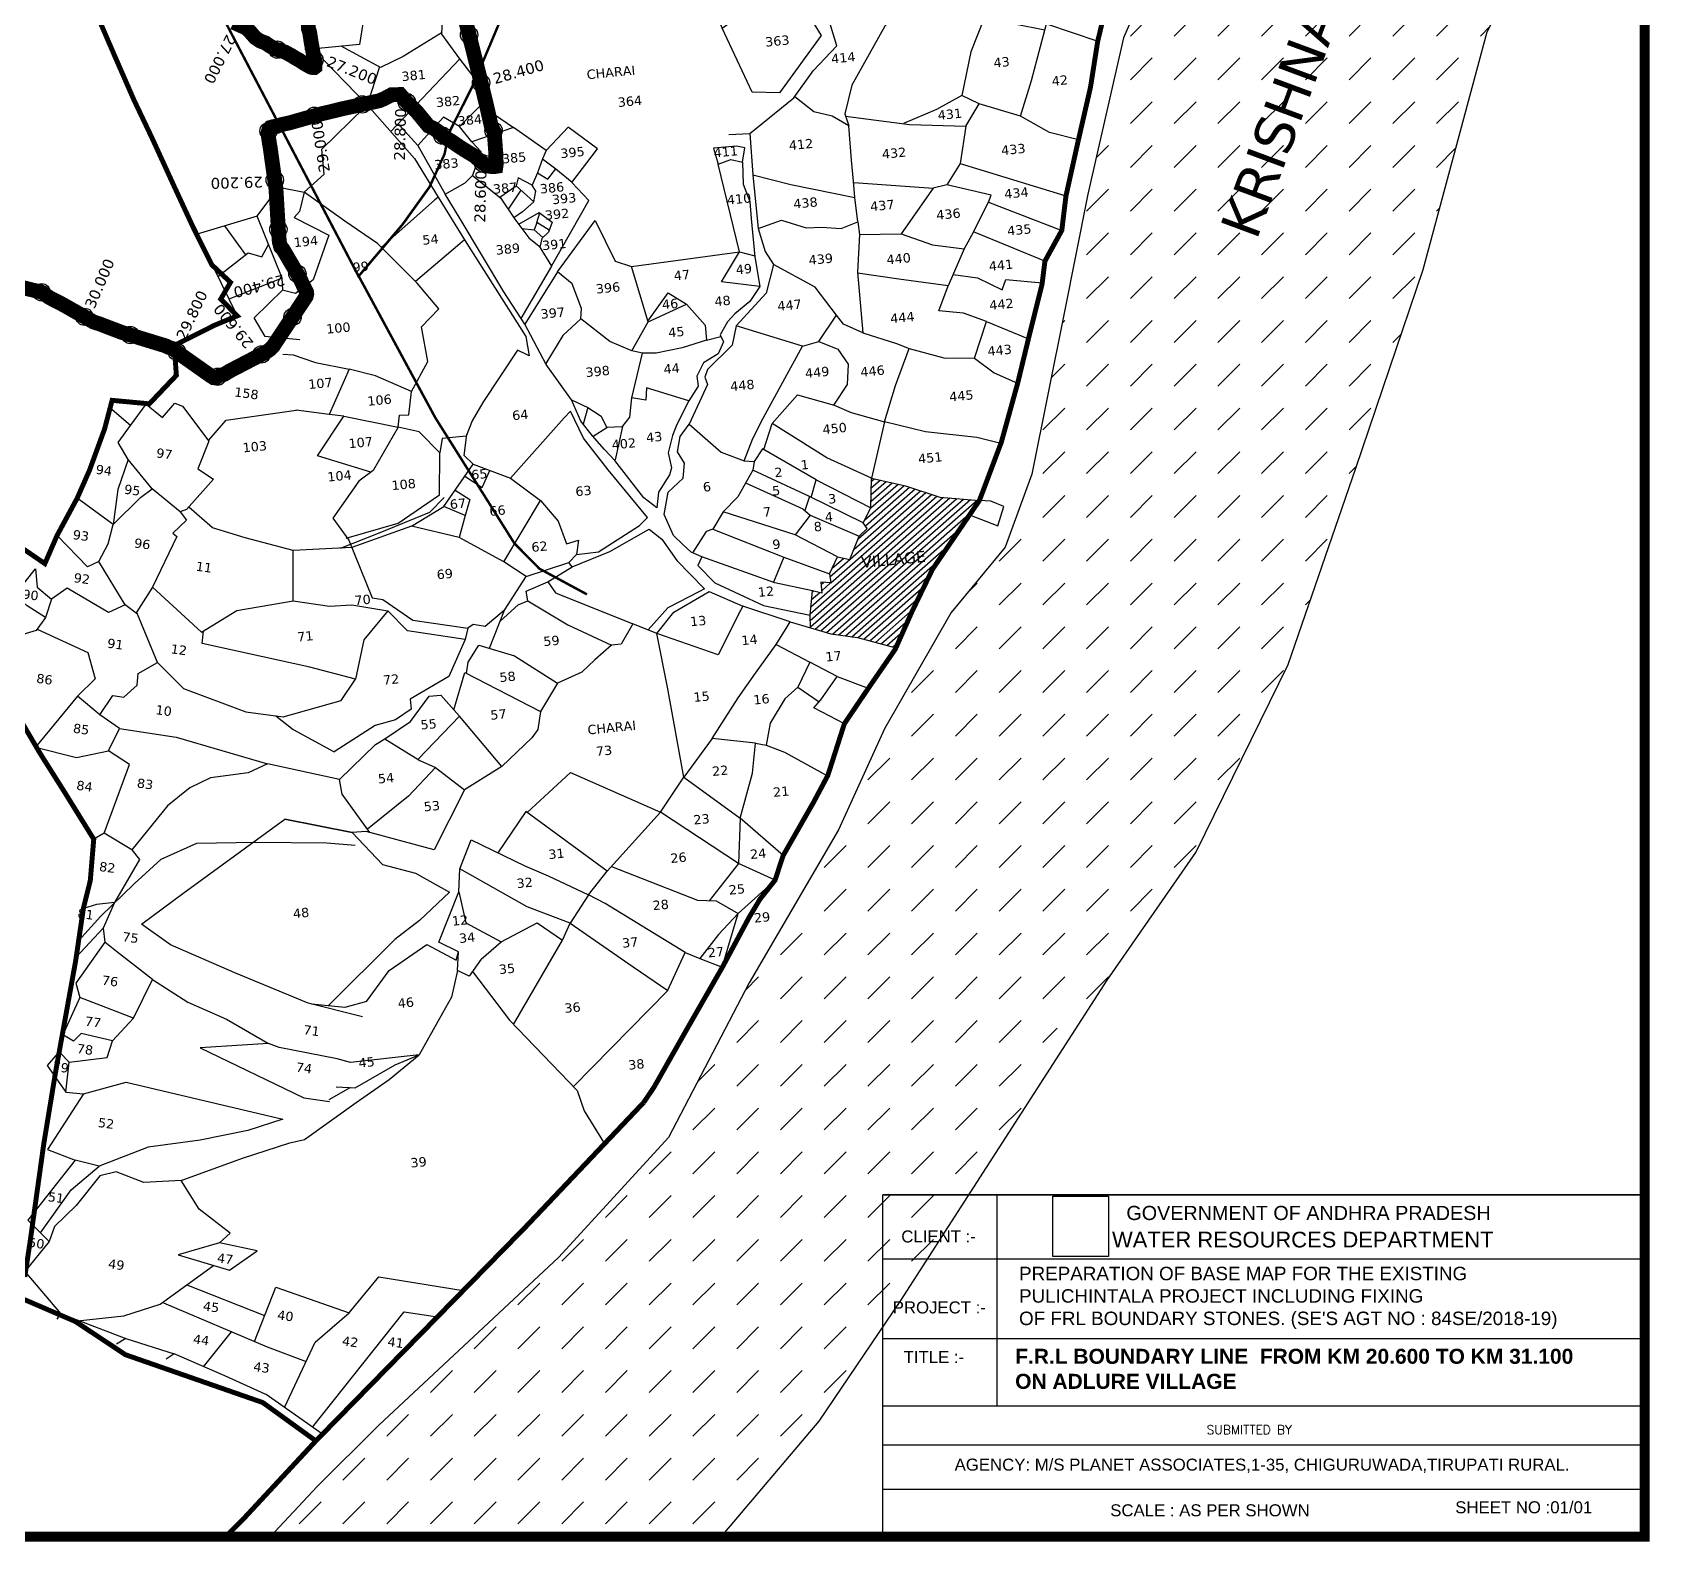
# Model space of a CAD drawing. Header units: inches. Extents: x 388605 to 393582, y 1842684 to 1849608.
# Drawn here: x 390314 to 393582, y 1842684 to 1845733 of the extents above; entities that cross this region are included whole.
import ezdxf

# ---------------------------------------------------------------- set-up
doc = ezdxf.new("R2010")
doc.units = ezdxf.units.IN
doc.header["$MEASUREMENT"] = 0
doc.header["$PDMODE"] = 32
doc.header["$PDSIZE"] = 35
for name, color, linetype in [('BND', 6, 'Continuous'), ('FRL', 3, 'Continuous'), ('points', 161, 'Continuous'), ('ROAD', 1, 'Continuous'), ('ROADS', 50, 'Continuous'), ('SY.AREA', 7, 'Continuous'), ('TABLE', 7, 'Continuous'), ('TEXT', 7, 'Continuous'), ('VILLAGE AREA', 1, 'Continuous')]:
    doc.layers.add(name, color=color, linetype=linetype)
doc.styles.add('I', font='romans.shx', dxfattribs={"width": 0.9, "height": 3})
doc.styles.add('LE', font='arial.ttf', dxfattribs={"height": 3})
doc.styles.get("Standard").update_dxf_attribs({"font": 'verdana.ttf'})
picture_1 = doc.add_image_def('image1.png', size_in_pixel=(5098, 5519))

msp = doc.modelspace()

# ---------------------------------------------------------------- hatches: boundary and pattern name
h = msp.add_hatch()
h.set_pattern_fill('DASH', color=4, scale=500, angle=45)
h.paths.add_polyline_path([(393519.8, 1846747.4), (393571.9, 1846842.5), (393571.9, 1847440.1), (393458.2, 1847317.9), (393348.5, 1847179.9), (393155.3, 1846958), (392957.7, 1846727.4), (392773.2, 1846494.6), (392707.4, 1846387.2), (392630.4, 1846172.7), (392582.4, 1845941.2), (392553.8, 1845802.6), (392518.9, 1845722), (392446.9, 1845405.9), (392399, 1845166.1), (392333.7, 1844840.7), (392279.5, 1844693.2), (392170.9, 1844560.9), (392036.2, 1844326.3), (391942.7, 1844121.8), (391762.4, 1843813.2), (391599.4, 1843500.4), (391377.7, 1843259.1), (391013.5, 1842919.1), (390889.6, 1842795.5), (390794.4, 1842694.2), (391705.6, 1842694.2), (391904.2, 1842927.8), (392069.2, 1843171.4), (392384.5, 1843661.2), (392384.5, 1843771.8), (392455.7, 1843771.8), (392485.8, 1843818.6), (392665.2, 1844076.6), (392851.7, 1844456.3), (392988.3, 1844852.8), (393124.6, 1845254.1), (393253.7, 1845734.1), (393347, 1845920.4), (393433.7, 1846339)])
h.paths.add_polyline_path([(392801, 1845283.9), (393127.1, 1846164.6), (393010.5, 1846207.8), (392684.4, 1845327.1)], flags=24)
at = {"layer": 'VILLAGE AREA'}
h = msp.add_hatch(dxfattribs=at)
h.set_pattern_fill('ANSI31', color=256, scale=80, angle=-3.716103, style=0)
h.paths.add_polyline_path([(392132.8, 1844648.4), (392227.8, 1844787.7), (392147.4, 1844794.2), (392078.2, 1844817.3), (392009.4, 1844832.3), (392008.5, 1844772.4), (391993.1, 1844742.6), (392000.9, 1844730.9), (391984.9, 1844715.2), (391966.1, 1844668.5), (391940.7, 1844673.6), (391924.8, 1844639.6), (391927.4, 1844620.8), (391907.3, 1844622.1), (391909.5, 1844599.9), (391890.1, 1844604.6), (391885.6, 1844555.9), (391886.4, 1844530.2), (391927.5, 1844518), (391981.5, 1844510.7), (392058.8, 1844489.6), (392091.6, 1844563.4)])
h.paths.add_polyline_path([(391985, 1844644.1), (392130.6, 1844658.2), (392127.2, 1844693.3), (391981.6, 1844679.3)], flags=24)

# ---------------------------------------------------------------- linework, layer by layer
at = {"const_width": 20}
msp.add_lwpolyline([(388615.4, 1849598.3), (393571.9, 1849598.3), (393571.9, 1842694.2), (388615.4, 1842694.2)], close=True, dxfattribs=at)
at = {"color": 4}
for points in [[(393571.9, 1847440.1), (393458.2, 1847317.9), (393348.5, 1847179.9), (393155.3, 1846958), (392957.7, 1846727.4), (392773.2, 1846494.6), (392707.4, 1846387.2), (392630.4, 1846172.7), (392582.4, 1845941.2), (392553.8, 1845802.6), (392518.9, 1845722), (392446.9, 1845405.9), (392399, 1845166.1), (392333.7, 1844840.7), (392279.5, 1844693.2), (392170.9, 1844560.9), (392036.2, 1844326.3), (391942.7, 1844121.8), (391762.4, 1843813.2), (391599.4, 1843500.4), (391377.7, 1843259.1), (391013.5, 1842919.1), (390889.6, 1842795.5), (390794.4, 1842694.2)], [(391705.6, 1842694.2), (391904.2, 1842927.8), (392069.2, 1843171.4), (392485.8, 1843818.6), (392665.2, 1844076.6), (392851.7, 1844456.3), (392988.3, 1844852.8), (393124.6, 1845254.1), (393253.7, 1845734.1), (393347, 1845920.4), (393433.7, 1846339), (393519.8, 1846747.4), (393571.9, 1846842.5)]]:
    msp.add_lwpolyline(points, dxfattribs=at)
msp.add_lwpolyline([(392032.4, 1843384.9), (393571.9, 1843384.9), (393571.9, 1842694.2), (392032.4, 1842694.2)], close=True)
at = {"layer": 'BND', "color": 0}
msp.add_lwpolyline([(390329.8, 1846134.4), (390406.4, 1846020), (390447.9, 1846019.3), (390508.2, 1845923.3), (390524.4, 1845899.1), (390938.7, 1845909.6), (390998.5, 1845858.5), (390975, 1845708.8), (390870.5, 1845698.7), (390864.4, 1845698.5)], dxfattribs=at)
at = {"layer": 'BND', "lineweight": 30, "const_width": 10}
for points in [[(392050.6, 1844476.8), (392057.8, 1844487.3), (392091.6, 1844563.4), (392132.8, 1844648.4), (392227.8, 1844787.7), (392271.8, 1844904.7), (392304.9, 1845024.1), (392326.8, 1845114.3), (392354.1, 1845223.5), (392360.1, 1845271), (392394.1, 1845333), (392402.6, 1845403.1), (392427.2, 1845513.6), (392452.1, 1845622.2), (392466.7, 1845715.2), (392491.8, 1845819.8)], [(390284.3, 1844697.5), (390339.3, 1844659.9), (390363.9, 1844716.5), (390404.7, 1844792.2), (390429.8, 1844849.1), (390460, 1844931.9), (390475.2, 1844989.7), (390550.4, 1844982.7), (390605.1, 1845040.2), (390600.6, 1845100.5), (390681.9, 1845141.3), (390728, 1845160.4), (390694.7, 1845194.3), (390714.4, 1845228.1), (390676.7, 1845263.5), (390639.4, 1845338.4), (390601.3, 1845420.5), (390555.6, 1845520.3), (390519.4, 1845596.3), (390478, 1845691.1), (390438, 1845783.9)], [(391549.2, 1843571.2), (391570.2, 1843602.3), (391638.5, 1843722.8), (391708.2, 1843844.4), (391762, 1843944.7), (391784.3, 1843982.1), (391814.7, 1844020.3), (391831, 1844070), (391893.4, 1844179.3), (391921.4, 1844232.2), (391954.8, 1844336.5), (392003.2, 1844408.1), (392050.6, 1844476.8)], [(390298.8, 1843219), (390310.1, 1843294.1), (390337.1, 1843487.5), (390360.7, 1843631.1), (390401.7, 1843858.3), (390417.2, 1843963.4), (390431.2, 1844020), (390438.1, 1844103.2), (390380.3, 1844196.4), (390329.3, 1844277.2), (390270.7, 1844377.2)], [(390886.9, 1842887.7), (391310.3, 1843319.5), (391549.2, 1843571.2)], [(390705, 1842694.2), (390743.7, 1842733.5), (390886.9, 1842887.7), (390779.6, 1842965.2), (390502.2, 1843061.8), (390401.2, 1843128.8), (390284, 1843179.2), (390239.1, 1843208.7)]]:
    msp.add_lwpolyline(points, dxfattribs=at)
at = {"layer": 'BND'}
msp.add_lwpolyline([(390818.5, 1845236.6), (390818.5, 1845236.6), (390768, 1845361.5), (390647, 1845325.3), (390728, 1845160.4)], dxfattribs=at)
at = {"layer": 'FRL', "color": 84, "const_width": 30}
for points in [[(390283.1, 1845220.2), (390321.1, 1845211), (390329.7, 1845209.6), (390336.1, 1845206.3), (390348.4, 1845197.3), (390373.7, 1845184.4), (390438.3, 1845147.8), (390442, 1845146.6), (390449.2, 1845144.4), (390462.8, 1845139.1), (390494.5, 1845127.1), (390584.3, 1845099.5), (390589.7, 1845096.8), (390598.9, 1845093.6), (390611.8, 1845083.4), (390674.3, 1845039.3), (390680.2, 1845035.5), (390685.1, 1845035), (390689.4, 1845038.2), (390694.2, 1845040.3), (390702.3, 1845042.5), (390712.5, 1845048.9), (390784.1, 1845086.1), (390790.5, 1845089.8), (390795.9, 1845094.1), (390800.8, 1845099.5), (390862.3, 1845191.9), (390867.1, 1845199.1), (390868.5, 1845204.4), (390868, 1845208.7), (390862.8, 1845218.8), (390854.1, 1845237.4), (390820.6, 1845294.6), (390815.9, 1845299.4), (390813.1, 1845309.6), (390811.1, 1845335.6), (390806.3, 1845416.8), (390794.7, 1845499.6), (390793, 1845509.5), (390790.8, 1845523.8), (390790.4, 1845530.6), (390792.1, 1845536.7), (390795.2, 1845541), (390801.2, 1845542.7), (390808.1, 1845543.1), (390816.7, 1845546.6), (390834.4, 1845550.5), (390898.3, 1845568.6), (390913.4, 1845572.1), (390939.7, 1845578.6), (391015, 1845594.9), (391025.4, 1845599.3), (391039.6, 1845606.9), (391057.2, 1845607.5), (391069.2, 1845593.8), (391090.6, 1845573), (391114.5, 1845543.9), (391125.7, 1845538.5), (391135.5, 1845531.7), (391144.3, 1845522.9), (391160.9, 1845513.1), (391178, 1845501.4), (391195.1, 1845490.7), (391207.3, 1845483.4), (391216.1, 1845475.6), (391225.3, 1845468.3), (391235.6, 1845462.9), (391242.9, 1845461.9), (391247.3, 1845461.9), (391250.7, 1845462.4), (391251.2, 1845465.8), (391251.2, 1845471.7), (391250.7, 1845479.5), (391250.7, 1845488.3), (391249.8, 1845497.5), (391247.3, 1845532.2), (391241.5, 1845542.9), (391231.9, 1845585.2), (391211.8, 1845667.8), (391187.6, 1845763.9)], [(390871.8, 1845749.1), (390871.8, 1845744.2), (390872, 1845740.3), (390874.4, 1845732.8), (390877.3, 1845713.8), (390883.7, 1845678.9), (390885.1, 1845673.2), (390885.1, 1845668.2), (390885.1, 1845664.8), (390885.1, 1845663), (390883.8, 1845662), (390881.6, 1845661.9), (390877.9, 1845662.5), (390874.3, 1845664), (390871.4, 1845666.1), (390868.5, 1845667.4), (390862, 1845671.1), (390853, 1845677.2), (390846.7, 1845680.5), (390837.9, 1845686), (390825, 1845693.1), (390805.5, 1845699.4), (390794, 1845705.5), (390785.3, 1845711.6), (390774.4, 1845715.6), (390764.3, 1845722.4), (390756.2, 1845731.8), (390746.1, 1845741.9), (390720.4, 1845753.4)]]:
    msp.add_lwpolyline(points, dxfattribs=at)
at = {"layer": 'FRL', "color": 82}
for points in [[(391187.6, 1845763.9), (391211.8, 1845667.8), (391231.9, 1845585.2), (391241.5, 1845542.9), (391247.3, 1845532.2), (391249.8, 1845497.5), (391250.7, 1845488.3), (391250.7, 1845479.5), (391251.2, 1845471.7), (391251.2, 1845465.8), (391250.7, 1845462.4), (391247.3, 1845461.9), (391242.9, 1845461.9), (391235.6, 1845462.9), (391225.3, 1845468.3), (391216.1, 1845475.6), (391207.3, 1845483.4), (391195.1, 1845490.7), (391178, 1845501.4), (391160.9, 1845513.1), (391144.3, 1845522.9), (391135.5, 1845531.7), (391125.7, 1845538.5), (391114.5, 1845543.9), (391090.6, 1845573), (391069.2, 1845593.8), (391057.2, 1845607.5), (391039.6, 1845606.9), (391025.4, 1845599.3), (391015, 1845594.9), (390939.7, 1845578.6), (390913.4, 1845572.1), (390898.3, 1845568.6), (390834.4, 1845550.5), (390816.7, 1845546.6), (390808.1, 1845543.1), (390801.2, 1845542.7), (390795.2, 1845541), (390792.1, 1845536.7), (390790.4, 1845530.6), (390790.8, 1845523.8), (390793, 1845509.5), (390794.7, 1845499.6), (390806.3, 1845416.8), (390811.1, 1845335.6), (390813.1, 1845309.6), (390815.9, 1845299.4), (390820.6, 1845294.6), (390854.1, 1845237.4), (390862.8, 1845218.8), (390868, 1845208.7), (390868.5, 1845204.4), (390867.1, 1845199.1), (390862.3, 1845191.9), (390800.8, 1845099.5), (390795.9, 1845094.1), (390790.5, 1845089.8), (390784.1, 1845086.1), (390712.5, 1845048.9), (390702.3, 1845042.5), (390694.2, 1845040.3), (390689.4, 1845038.2), (390685.1, 1845035), (390680.2, 1845035.5), (390674.3, 1845039.3), (390611.8, 1845083.4), (390598.9, 1845093.6), (390589.7, 1845096.8), (390584.3, 1845099.5), (390494.5, 1845127.1), (390462.8, 1845139.1), (390449.2, 1845144.4), (390442, 1845146.6), (390438.3, 1845147.8), (390373.7, 1845184.4), (390348.4, 1845197.3), (390336.1, 1845206.3), (390329.7, 1845209.6), (390321.1, 1845211), (390283.1, 1845220.2)], [(390746.1, 1845741.9), (390756.2, 1845731.8), (390764.3, 1845722.4), (390774.4, 1845715.6), (390785.3, 1845711.6), (390794, 1845705.5), (390805.5, 1845699.4), (390825, 1845693.1), (390837.9, 1845686), (390846.7, 1845680.5), (390853, 1845677.2), (390862, 1845671.1), (390868.5, 1845667.4), (390871.4, 1845666.1), (390874.3, 1845664), (390877.9, 1845662.5), (390881.6, 1845661.9), (390883.8, 1845662), (390885.1, 1845663), (390885.1, 1845664.8), (390885.1, 1845668.2), (390885.1, 1845673.2), (390883.7, 1845678.9), (390877.3, 1845713.8), (390874.4, 1845732.8), (390872, 1845740.3)]]:
    msp.add_lwpolyline(points, dxfattribs=at)
at = {"layer": 'points'}
for p in [(391196.6, 1845728.1), (390809.2, 1845698.2), (390884.1, 1845677.4), (391220.7, 1845631.1), (390980.9, 1845587.5), (391070.5, 1845592.5), (390883.6, 1845564.5), (390791.3, 1845533.8), (391142.5, 1845524.6), (391246, 1845534.7), (391225, 1845468.5), (390803.8, 1845434.8), (390811.1, 1845335.2), (390849.5, 1845245.4), (390332.9, 1845208), (390419.5, 1845158.4), (390839.9, 1845158.3), (390512.2, 1845121.6), (390605.8, 1845088.1), (390777.2, 1845082.5), (390688.2, 1845037.3)]:
    msp.add_point(p, dxfattribs=at)
at = {"layer": 'ROAD'}
for points in [[(390937, 1844691.4), (391016.8, 1844722.8), (391117.1, 1844763.8), (391146.4, 1844793.7)], [(390407.6, 1843898), (390452.7, 1843947.9), (390520.1, 1844013.3), (390574.3, 1844062.7), (390646.5, 1844095.3), (390765.9, 1844097.3), (390909, 1844095.6), (390966.1, 1844091.2)]]:
    msp.add_lwpolyline(points, dxfattribs=at)
at = {"layer": 'ROADS', "color": 40, "const_width": 5}
for points in [[(391292, 1845833.9), (391204.3, 1845626), (391155.8, 1845529.9), (391146.8, 1845487), (391116.5, 1845420.7), (391062.3, 1845345.3), (390973.2, 1845240.4), (390604, 1845945)], [(390972.2, 1845243), (391128.4, 1844954.4), (391288.2, 1844700.6), (391338.6, 1844649.7), (391434.6, 1844597.8)]]:
    msp.add_lwpolyline(points, dxfattribs=at)
at = {"layer": 'SY.AREA'}
for p, q in [((390934.4, 1844223.8), (390789.1, 1844255.6)), ((390618.4, 1843993.8), (390824.3, 1844143.6)), ((390824.3, 1844143.6), (390960.3, 1844116.8)), ((390960.3, 1844116.8), (390824.3, 1844143.6)), ((390534.8, 1843931.3), (390618.4, 1843993.8)), ((391175.9, 1843996.8), (391190.2, 1843934.4)), ((390593, 1843889.6), (390534.8, 1843931.3)), ((391190.2, 1843934.4), (391261.5, 1843896.2)), ((391261.5, 1843896.2), (391334.2, 1843934.5)), ((391334.2, 1843934.5), (391385.1, 1843899.4)), ((391385.1, 1843899.4), (391400.6, 1843933.4)), ((391400.6, 1843933.4), (391528, 1843845.7)), ((391221.1, 1843861.1), (391261.5, 1843896.2)), ((391286, 1843729), (391385.1, 1843899.4)), ((390723.2, 1843833.1), (390593, 1843889.6)), ((391173.3, 1843837.7), (391175.1, 1843875.4)), ((390871.4, 1843771.7), (390723.2, 1843833.1)), ((391196.9, 1843826.2), (391173.3, 1843837.7)), ((391221.1, 1843861.1), (391196.9, 1843826.2)), ((391528, 1843845.7), (391597.8, 1843797.4)), ((390981.3, 1843744.4), (390871.4, 1843771.7)), ((391597.8, 1843797.4), (391407.4, 1843603.5)), ((390450.6, 1843423.3), (390402.4, 1843363.5)), ((390483.1, 1843431.4), (390450.6, 1843423.3)), ((390539.1, 1843410), (390483.1, 1843431.4)), ((390614.7, 1843413.5), (390539.1, 1843410)), ((390650.8, 1843356), (390614.7, 1843413.5)), ((390402.4, 1843363.5), (390359, 1843320.6)), ((390713.8, 1843307.5), (390650.8, 1843356)), ((390359, 1843320.6), (390348.2, 1843290.7)), ((390692.3, 1843287.9), (390713.8, 1843307.5)), ((390692.3, 1843287.9), (390609, 1843263.4)), ((390768.4, 1843271.8), (390692.3, 1843287.9)), ((390572.2, 1843164), (390680, 1843242.3)), ((390609, 1843263.4), (390712.4, 1843232.6)), ((390712.4, 1843232.6), (390768.4, 1843271.8)), ((390762.7, 1843088.7), (390806, 1843198.5)), ((390806, 1843198.5), (390954.5, 1843146.2)), ((390498.8, 1843140.2), (390572.2, 1843164)), ((390405.1, 1843130.2), (390498.8, 1843140.2))]:
    msp.add_line(p, q, dxfattribs=at)
for points in [[(391721.3, 1845526.9), (391763.5, 1845528.5), (391853, 1845601.1), (391891.9, 1845655.6), (391939.4, 1845705.9), (391910.3, 1845801.6), (391865.9, 1845830.5), (391849.7, 1845877.2), (391952.5, 1845941.1), (392052.5, 1845986.2), (392187.7, 1845999.2), (392158.3, 1845932.4), (392147.1, 1845824), (392097, 1845800.9), (392036.6, 1845745.6), (391969.9, 1845626.1), (391955.5, 1845568.2), (391963.6, 1845544.4), (391930.1, 1845563.6), (391893.4, 1845572.5), (391854.4, 1845603)], [(391846.3, 1845826.5), (391907.9, 1845727), (391823.5, 1845611.1), (391768.3, 1845612.6), (391707.7, 1845741.3), (391773.5, 1845788.2), (391846.3, 1845826.5), (391822.6, 1845858.6), (391676.9, 1845806.3), (391707.7, 1845741.3)], [(391220, 1845586.3), (391222.2, 1845621.6), (391178.1, 1845679.8), (391141.7, 1845729.1), (391143.8, 1845776.4), (391092.5, 1845820.4), (391049.1, 1845791.3), (390982.8, 1845758.8)], [(392359.6, 1845737.5), (392237.6, 1845762), (392210.6, 1845693.9), (392192.2, 1845605.7)], [(391141.8, 1845732.8), (391063.3, 1845684.1), (391017.4, 1845662.4), (390938.2, 1845705.2)], [(392310.6, 1845563.8), (392332.9, 1845636), (392363.1, 1845750.6), (392466.7, 1845715.2)], [(390984.8, 1845580.8), (390990.6, 1845586.5), (390880.8, 1845699.7)], [(391015.3, 1845663.5), (390990.6, 1845586.5)], [(391178.1, 1845679.8), (391038.1, 1845532.8)], [(392427.9, 1845516.3), (392369.2, 1845530.8), (392310.6, 1845563.8), (392227.4, 1845588.9), (392192.2, 1845605.7), (392141.1, 1845577.2), (392074.4, 1845548.7)], [(391080.3, 1845007.6), (391113.2, 1845068.3), (391100.2, 1845138.4), (391135.5, 1845174.3), (391091.7, 1845226.3), (391011.3, 1845306.7), (390945.6, 1845351.7), (390863.3, 1845410.2), (390903.9, 1845446.4), (390899, 1845497.2), (390984.8, 1845580.8)], [(390990.6, 1845586.5), (391086.2, 1845478.2), (391133.8, 1845400.3), (391126.9, 1845394.1)], [(391352, 1845494.5), (391286.1, 1845540.7), (391201.8, 1845511.7), (391177.3, 1845542.7), (391220, 1845586.3), (391286.1, 1845540.7)], [(391957.1, 1845563.6), (392086.1, 1845547.2), (392199.9, 1845543.9), (392188.7, 1845468.1), (392161.8, 1845425.2)], [(392199.9, 1845543.9), (392227.4, 1845588.9)], [(391092.8, 1845504.6), (391052.9, 1845548.3)], [(391177.3, 1845542.7), (391144.9, 1845561.6), (391092.8, 1845504.6), (391148.3, 1845406.3)], [(391362.8, 1845260.8), (391421.4, 1845363.7), (391438.6, 1845393.3), (391404.2, 1845429.7), (391456, 1845497.7), (391396.9, 1845541.4), (391352, 1845494.5), (391344.8, 1845477.4), (391372.1, 1845457.4), (391404.9, 1845430.6)], [(391763.5, 1845528.5), (391770.1, 1845445.1), (391846.9, 1845425.9), (391975.9, 1845399.3), (391973.5, 1845432.3), (391969.4, 1845475.1), (391963.6, 1845544.4)], [(391201.8, 1845511.7), (391220, 1845492.5), (391203.7, 1845443.9)], [(391749.1, 1845471.2), (391753.8, 1845500.1), (391736.8, 1845503.5), (391690.7, 1845499), (391700, 1845467.1)], [(391344.8, 1845477.4), (391334.5, 1845449), (391355.6, 1845436.6), (391372.1, 1845457.4)], [(391784.1, 1845219.8), (391763.7, 1845189.6), (391733.7, 1845164.2), (391718.6, 1845148.6), (391703.7, 1845122.2), (391710.9, 1845108), (391699.9, 1845083.6), (391670, 1845065.8), (391656.8, 1845038.8), (391659.6, 1845018.2), (391640.8, 1844989), (391555.1, 1845014.8), (391553.9, 1844990.2), (391525.2, 1844994.9), (391547.2, 1845085.2), (391525.2, 1845089.7), (391480.9, 1845108.7), (391422.4, 1845154.6), (391423.7, 1845175.5), (391404.7, 1845224.9), (391374.9, 1845249.5), (391451.4, 1845353.3), (391491.8, 1845270.8), (391524.5, 1845259.8), (391742.9, 1845290), (391700, 1845467.1), (391725.3, 1845476.4), (391749.1, 1845471.2), (391750.1, 1845426.4), (391763.5, 1845391.1), (391766.7, 1845357.3), (391774.2, 1845279.9), (391784.1, 1845219.8), (391706.7, 1845229.3), (391742.9, 1845290), (391774, 1845281.6)], [(392188.7, 1845468.1), (392402.6, 1845403.1)], [(391403.4, 1844990.7), (391352.5, 1845062.2), (391309, 1845143.6), (391266.4, 1845208.7), (391178.6, 1845356.2), (391148.3, 1845406.3), (391188.6, 1845429.4), (391203.7, 1845443.9), (391260.2, 1845398.6), (391289, 1845355.5), (391303.1, 1845337), (391317.3, 1845317.8), (391338.1, 1845301.3), (391362.8, 1845260.8), (391301.3, 1845155.3)], [(391334.5, 1845449), (391323.8, 1845424.7), (391295.7, 1845439.1), (391291.7, 1845423), (391327.1, 1845390.7), (391331.2, 1845412.4), (391323.8, 1845424.7)], [(391770.1, 1845445.1), (391780.5, 1845337.2), (391828.1, 1845353.4), (391877.8, 1845338.2), (391908.4, 1845339.5), (391948.6, 1845336.8), (391982.3, 1845350), (391975.9, 1845399.3)], [(390768, 1845361.5), (390812.2, 1845420.2), (390863.3, 1845410.2), (390853.8, 1845371.3), (390843.1, 1845359.4), (390912.9, 1845323.7), (390881.6, 1845233.1), (390845.8, 1845205.7), (390821.7, 1845211.3)], [(391133.8, 1845400.3), (391187.2, 1845314.1), (391177.7, 1845306)], [(391258.5, 1845400), (391291.7, 1845423)], [(391301, 1845414.5), (391275.4, 1845375.9)], [(391973.7, 1845429.7), (392133.9, 1845418.3)], [(392245.8, 1845390.1), (392251.2, 1845404.4), (392161.8, 1845425.2), (392133.9, 1845418.3), (392069.7, 1845326.1)], [(391126.9, 1845394.1), (391019.2, 1845298.8)], [(391327.1, 1845390.7), (391304.3, 1845370.7), (391287.1, 1845358.4)], [(391296.7, 1845345.4), (391338.1, 1845369.2), (391364.6, 1845349.8), (391357, 1845329.2), (391343.8, 1845317), (391339.3, 1845299.4)], [(391358.5, 1845333.3), (391333.2, 1845348.8), (391339.5, 1845368.2)], [(392215.5, 1845330.1), (392245.8, 1845390.1), (392394.1, 1845333)], [(390745.2, 1845283.7), (390703.3, 1845342.2)], [(391303.1, 1845337), (391327.8, 1845333.9), (391345.8, 1845318.8)], [(391333.7, 1845348.6), (391327.8, 1845333.9)], [(391780.5, 1845337.2), (391794.9, 1845290.7), (391811.5, 1845264)], [(391982.3, 1845350), (391985.5, 1845324.9), (391981.2, 1845248.8), (391992.2, 1845126), (391953, 1845143.9), (391938.7, 1845162.1)], [(390688.8, 1845240.1), (390749.9, 1845287.4), (390777.7, 1845279.8), (390791.1, 1845304.5)], [(391177.7, 1845306), (391088.2, 1845229.8)], [(391187.2, 1845314.1), (391311.3, 1845118.8), (391317.6, 1845079.4), (391312.2, 1845082)], [(391985.5, 1845324.9), (392069.7, 1845326.1), (392133.2, 1845303.7), (392197, 1845295.6), (392164.7, 1845221.1)], [(392360.1, 1845271), (392215.5, 1845330.1), (392197, 1845295.6)], [(390854.7, 1845111.9), (390784.6, 1845118.7), (390762.2, 1845156.7), (390819.9, 1845212.7), (390818.5, 1845236.6), (390711.3, 1845194.4)], [(391374.9, 1845249.5), (391309, 1845143.6)], [(391525.2, 1845089.7), (391558.3, 1845148), (391524.5, 1845259.8)], [(391869.9, 1845099.5), (391903, 1845108.8), (391938.7, 1845162.1), (391895.8, 1845218.6), (391811.5, 1845264), (391797.1, 1845206.1), (391736.1, 1845140)], [(392242.2, 1845148.8), (392195.2, 1845166.1), (392146, 1845170.6), (392164.7, 1845221.1), (392065.1, 1845234.2), (391981.4, 1845246.3)], [(392174.5, 1845243.8), (392223.6, 1845236.9), (392273.8, 1845213.2), (392281, 1845234), (392354.6, 1845227.3)], [(391557.7, 1845149.8), (391598.6, 1845206.7), (391635.7, 1845184.3)], [(391558.3, 1845148), (391635.7, 1845184.3), (391662.6, 1845154), (391673.4, 1845141.3), (391676.3, 1845111.4), (391627.1, 1845095.7), (391574.6, 1845085.2), (391547.2, 1845085.2)], [(391422.4, 1845154.6), (391386.1, 1845120.4), (391351.5, 1845064.1)], [(391752.2, 1844867.8), (391769.8, 1844912.7), (391790.8, 1844953.8), (391869.9, 1845099.5), (391736.1, 1845140), (391728.2, 1845101), (391678, 1845052.1), (391672.9, 1845036.7), (391678.5, 1845021.4), (391641.1, 1844941.9)], [(392217.7, 1845075), (392242.2, 1845148.8), (392326.8, 1845114.3)], [(391676.3, 1845111.4), (391705.4, 1845118.8)], [(391903, 1845108.8), (391941.3, 1845092.8), (391962.5, 1845062.5), (391960.7, 1845021.8), (391932.7, 1844980.3)], [(391992.2, 1845126), (392060, 1845104.5), (392086, 1845094.7)], [(390820.1, 1845083.1), (390841.1, 1845081.6), (390886.5, 1845066), (390954.1, 1845052.5), (390914, 1844961.4), (390846.9, 1844970), (390846.4, 1844970)], [(391312.2, 1845082), (391294, 1845090.9), (391224, 1844985.4), (391202.6, 1844948.3), (391190.6, 1844917.1), (391142.2, 1844912.4), (391137.2, 1844883.8)], [(392271.1, 1844902.7), (392222.3, 1844914.7), (392118.8, 1844926.3), (392036.2, 1844946.6), (392009.4, 1844832.3), (391919.2, 1844873.8), (391808.6, 1844942.9), (391860.4, 1845001.1), (391933.9, 1844980), (391968.7, 1844965), (392036.2, 1844946.6), (392058.3, 1845019.4), (392086, 1845094.7), (392156.1, 1845075.7), (392217.7, 1845075), (392257.2, 1845045.6), (392304.9, 1845024.1)], [(390943.5, 1844957.6), (391053.3, 1844935.7), (391056, 1844959.7), (391074.7, 1844960.3), (391080.3, 1845007.6), (391007.1, 1845039.3), (390954.1, 1845052.5)], [(390512.1, 1844938.7), (390544.3, 1844981.9), (390577, 1844954.9), (390602.2, 1844984), (390617.7, 1844978.1), (390670.7, 1844907.1), (390648.1, 1844851.3), (390680.4, 1844830.7), (390625.7, 1844769.3), (390612.5, 1844764.8), (390556.2, 1844811.3)], [(391641.5, 1844990), (391616.1, 1844940.6), (391607.2, 1844918.5), (391598.9, 1844883.5), (391605.3, 1844853.3), (391601.2, 1844839.2), (391579.2, 1844804.1), (391576.1, 1844772.3), (391549.4, 1844793), (391490.7, 1844868.2), (391470.1, 1844890.2), (391446.1, 1844918.1), (391422, 1844947.9), (391403.4, 1844990.7), (391436.5, 1844975.4), (391426.8, 1844941.9)], [(391436.5, 1844975.4), (391463.5, 1844958.1), (391474.7, 1844934.5), (391447.5, 1844916.4)], [(391506.7, 1844936.9), (391521.4, 1844955.5), (391525.2, 1844994.9)], [(390507.9, 1844870.4), (390487.4, 1844904.5), (390512.1, 1844938.7), (390475.5, 1844970.6)], [(390669.7, 1844908.5), (390705.4, 1844950), (390846.9, 1844970)], [(390698.8, 1844942.3), (390698.8, 1844942.3)], [(390998.1, 1844844.7), (390889.9, 1844877.4), (390943.5, 1844957.6), (390914, 1844961.4)], [(391388.8, 1844954.1), (391280.4, 1844832.5), (391341.1, 1844787.1), (391376.4, 1844745.5), (391393.4, 1844699.6), (391417.7, 1844707), (391413.8, 1844678.5)], [(391543.8, 1844739.9), (391557.2, 1844752.9), (391477.8, 1844849.1), (391427.9, 1844913), (391401.3, 1844968), (391388.8, 1844954.1)], [(391667.1, 1844673.7), (391645.4, 1844683.2), (391628.1, 1844698.2), (391609.7, 1844716.4), (391590.6, 1844759.4), (391598.7, 1844804.2), (391629.1, 1844832.7), (391632, 1844862.9), (391617.4, 1844885.6), (391622.7, 1844916.9), (391641.1, 1844941.9), (391705.6, 1844885), (391752.2, 1844867.8), (391772.3, 1844866.5), (391769.9, 1844848.8), (391739.3, 1844795.1), (391709.7, 1844764.8), (391689, 1844729.6), (391675.3, 1844724.9), (391648.1, 1844682)], [(391791.9, 1844890.3), (391808.6, 1844942.9)], [(390948.2, 1844711.1), (391053.2, 1844741.8), (391136.6, 1844798.7), (391137.2, 1844883.8), (391095.5, 1844926), (391053.3, 1844935.7), (391002.9, 1844848.3), (390973.7, 1844826.7), (390921, 1844751.9)], [(391080.1, 1844735.7), (391145.4, 1844775.2), (391204.7, 1844860.9), (391186.8, 1844878), (391192, 1844920.7)], [(391474.1, 1844935.8), (391506.7, 1844936.9), (391491.9, 1844869.7)], [(391897.7, 1844829.1), (391789.3, 1844891.8), (391772.3, 1844866.5)], [(390477.3, 1844738.8), (390532.5, 1844793.2), (390556.2, 1844811.3), (390507.9, 1844870.4), (390487, 1844809.4), (390477.3, 1844738.8)], [(391187.7, 1844836.3), (391223.1, 1844813.9), (391238.6, 1844848.2)], [(391204.7, 1844860.9), (391280.4, 1844832.5)], [(391884.3, 1844795.4), (391769.9, 1844848.8)], [(391755.2, 1844823.1), (391870.8, 1844770.9), (391885.4, 1844758.1), (391855.1, 1844717.8)], [(391887.6, 1844793.8), (391897.7, 1844829.1), (392008.5, 1844772.4)], [(391924.8, 1844639.6), (391940.7, 1844673.6), (391966.1, 1844668.5), (391984.9, 1844715.2), (392000.9, 1844730.9), (391993.1, 1844742.6), (392008.5, 1844772.4), (392009.4, 1844832.3), (392078.2, 1844817.3), (392147.4, 1844794.2), (392227.8, 1844787.7)], [(390448.4, 1844663.9), (390467.1, 1844700.1), (390477.3, 1844738.8), (390404.7, 1844792.2)], [(391168.1, 1844808), (391197.9, 1844789.6), (391188.5, 1844757.4), (391145.4, 1844775.2)], [(391311.7, 1844633.6), (391266.7, 1844663.6), (391341.1, 1844787.1)], [(391993.1, 1844742.6), (391884.3, 1844795.4), (391875.2, 1844767.1)], [(392207.9, 1844758.5), (392264.9, 1844736.4), (392276.7, 1844775.5), (392250.6, 1844786.3), (392227.8, 1844787.7)], [(390612.5, 1844764.8), (390625.3, 1844748), (390597.9, 1844721.7), (390605.7, 1844714.4), (390556.7, 1844612.1), (390523.8, 1844560.2)], [(390556.7, 1844612.1), (390655.8, 1844521.1), (390727, 1844565.2), (390841.2, 1844584.7), (390841.2, 1844686.1), (390744.4, 1844711.8), (390678.3, 1844732.1), (390630, 1844774.2)], [(390921, 1844751.9), (390953.3, 1844707.4), (391000.8, 1844590.6), (391022.4, 1844587.7), (391082.8, 1844546), (391194.1, 1844529.7), (391188.8, 1844506.7), (391071.9, 1844524.2), (391032.3, 1844564.4)], [(391188.5, 1844757.4), (391176.8, 1844712.5)], [(391940.7, 1844673.6), (391855.1, 1844717.8), (391709.7, 1844764.8)], [(391885.4, 1844758.1), (391984.9, 1844715.2)], [(390501.6, 1844576.5), (390448.4, 1844663.9), (390425.6, 1844653.2), (390363.9, 1844716.5)], [(391266.7, 1844663.6), (391176.8, 1844712.5), (391080.1, 1844735.7), (390959.3, 1844692.5)], [(391268.2, 1844565.6), (391311.7, 1844633.6), (391397.8, 1844661.9), (391413.8, 1844678.5), (391458.3, 1844684), (391540.8, 1844737), (391543.8, 1844739.9)], [(391405, 1844653.2), (391480.9, 1844684.3), (391554.5, 1844726.1)], [(391554.5, 1844726.1), (391560.4, 1844729.5), (391586.1, 1844709.5), (391616.6, 1844666.1), (391672.2, 1844609), (391662.3, 1844603.8)], [(391689, 1844729.6), (391832.5, 1844673.1), (391811.8, 1844622.3)], [(390959.3, 1844692.5), (390841.2, 1844686.1)], [(390203.8, 1844487.1), (390231.4, 1844533.1), (390278.9, 1844596.8), (390320.1, 1844649.7), (390323.5, 1844612), (390352.8, 1844588), (390340.3, 1844550.9), (390303.4, 1844574.7), (390278.9, 1844596.8)], [(391355.3, 1844623.4), (391405, 1844653.2), (391397.8, 1844661.9)], [(391658.8, 1844656.2), (391692.9, 1844621.3), (391791.4, 1844575.1), (391885.6, 1844555.9), (391890.1, 1844604.6), (391814.4, 1844621.4), (391667.1, 1844673.7), (391658.8, 1844656.2)], [(391832.5, 1844673.1), (391924.8, 1844639.6), (391927.4, 1844620.8), (391907.3, 1844622.1), (391909.5, 1844599.9), (391890.1, 1844604.6)], [(391259.4, 1844543.4), (391296, 1844576.4), (391315.3, 1844584.5), (391312.1, 1844604.2), (391355.3, 1844623.4), (391371.3, 1844601.2), (391527.6, 1844538.1)], [(390450.2, 1844354.4), (390476.7, 1844393.4), (390498.9, 1844390.4), (390525.9, 1844414.2), (390527.9, 1844437.8), (390567.2, 1844459.9), (390526.7, 1844558.1), (390501.6, 1844576.5), (390468.2, 1844561), (390384.7, 1844610), (390352.8, 1844588)], [(390841.2, 1844584.7), (390914.2, 1844573.7), (390959.3, 1844576.7)], [(391315.3, 1844584.5), (391396.3, 1844536.1), (391484.2, 1844495.2)], [(391662.3, 1844603.8), (391598.3, 1844570.6), (391558.3, 1844525.9)], [(391575.8, 1844519), (391610.4, 1844561.7), (391670.2, 1844597)], [(391670.2, 1844597), (391681.5, 1844603.6), (391749.4, 1844573.9), (391745, 1844565.1)], [(390340.3, 1844550.9), (390321.7, 1844524.6), (390263, 1844507.6), (390231.4, 1844533.1)], [(390959.3, 1844576.7), (391032.3, 1844564.4), (390984.1, 1844506), (390967, 1844426.5)], [(391237.8, 1844488.8), (391268.2, 1844565.6), (391228.8, 1844533.1), (391204.6, 1844537), (391194.1, 1844529.7)], [(391745, 1844565.1), (391700.1, 1844475.4), (391575.8, 1844519)], [(391845.3, 1844542.5), (391749.4, 1844573.9)], [(391886.4, 1844530.2), (391885.6, 1844555.9)], [(390323.6, 1844527.4), (390425.9, 1844480.4), (390441.2, 1844427), (390405.1, 1844391.9), (390320.2, 1844288.9), (390403.3, 1844268.2), (390467.9, 1844281.9), (390490.2, 1844326.5), (390450.2, 1844354.4), (390405.1, 1844391.9)], [(390967, 1844426.5), (390874.9, 1844450.4), (390657.2, 1844498.8), (390659.7, 1844523.5)], [(391831, 1844070), (391744.5, 1844145.7), (391740.9, 1844054.1), (391583.2, 1844157.7), (391630.2, 1844228.5), (391744.5, 1844145.7), (391769.5, 1844236.9), (391775, 1844297.5), (391687.7, 1844306.6), (391630.2, 1844228.5), (391597.6, 1844410.4), (391575.8, 1844519), (391527.6, 1844538.1), (391504.1, 1844497.1), (391484.2, 1844495.2), (391450.8, 1844465.7), (391424.4, 1844440.6), (391375.2, 1844418.4), (391340.7, 1844361.2), (391335.5, 1844324.5), (391323.2, 1844308.3), (391262.5, 1844249.9), (391187, 1844202.6), (391126.1, 1844081.7), (390988.4, 1844118.9), (390960.3, 1844116.8)], [(391817.3, 1844496.5), (391839, 1844532.1)], [(391839, 1844532.1), (391845.3, 1844542.5), (391927.5, 1844518), (391981.5, 1844510.7), (392058.8, 1844489.6)], [(391188.8, 1844506.7), (391155.9, 1844432.2), (391077.7, 1844385.9), (391079.7, 1844366.1), (391048, 1844344.3), (391006.5, 1844332.8), (390923.9, 1844279.8)], [(391191.6, 1844438), (391194.4, 1844460.7), (391216.1, 1844495.3), (391288.3, 1844473.5), (391375.2, 1844418.4)], [(391687.7, 1844306.6), (391740.3, 1844388.5), (391775.5, 1844438.5), (391817.3, 1844496.5), (391884.8, 1844460.7)], [(390567.2, 1844459.9), (390619.3, 1844407.7), (390745.7, 1844360.4), (390820.8, 1844350.2), (390938, 1844383.1), (390967, 1844426.5)], [(391940, 1844431.9), (391884.8, 1844460.7), (391860.6, 1844410.1), (391903.6, 1844380.6)], [(391165.8, 1844364.6), (391187.6, 1844440.1), (391340.7, 1844361.2)], [(391954.8, 1844336.5), (391892.9, 1844368.3), (391907.1, 1844384.7), (391940, 1844431.9), (392003.2, 1844408.1)], [(391026.6, 1844305.7), (391078.3, 1844340.7), (391115.9, 1844391.9), (391139.5, 1844394.1), (391177.4, 1844351.5)], [(391860.6, 1844410.1), (391834.5, 1844386.8), (391805.2, 1844337.4), (391796.9, 1844293.4)], [(390490.2, 1844326.5), (390604.7, 1844309.5), (390789.1, 1844255.6), (390750.3, 1844237.1), (390673.8, 1844227.5), (390632.1, 1844206.9), (390587.1, 1844170.4), (390514.8, 1844081.9), (390459.3, 1844115.7), (390438.1, 1844103.2)], [(390806.1, 1844352.2), (390841.2, 1844324.6), (390923.9, 1844279.8)], [(391262.5, 1844249.9), (391177.4, 1844351.5), (391093.7, 1844264.6)], [(390996, 1844116.9), (390939.8, 1844194.3), (390934.4, 1844223.8), (391007.7, 1844294.6), (391026.6, 1844305.7), (391097.1, 1844262.5), (391128.5, 1844248), (391074, 1844190.2), (390991, 1844123.6)], [(391775, 1844297.5), (391796.9, 1844293.4), (391834.1, 1844278.7), (391921, 1844231.5)], [(390459.3, 1844115.7), (390510.6, 1844254), (390467.9, 1844281.9)], [(391128.5, 1844248), (391187, 1844202.6)], [(391313.7, 1844157.3), (391401.5, 1844237.7), (391583.2, 1844157.7), (391475.7, 1844038.5)], [(391632.9, 1843874.1), (391471.8, 1843973.6), (391437.7, 1843990.8), (391475.7, 1844038.5), (391311.4, 1844159), (391254.6, 1844075.9)], [(390960.3, 1844116.8), (391021.6, 1844051.9), (391088.4, 1844034.6), (391157.2, 1843996.2), (391096.4, 1843939.1), (391046.3, 1843900.5), (390911.6, 1843766.5)], [(390989.3, 1843775.6), (391034.8, 1843838.1), (391111.1, 1843890.5), (391170.5, 1843858.7), (391175.1, 1843875.4), (391135.6, 1843895.3), (391175.9, 1843996.8), (391177.7, 1844043.2), (391200.8, 1844101.7), (391309.3, 1844049.7), (391356.3, 1844029.2), (391437.7, 1843990.8), (391400.6, 1843933.4), (391313.6, 1843966.3), (391177.7, 1844043.2)], [(390514.8, 1844081.9), (390530.9, 1844062.2), (390480.2, 1843975.2), (390443.4, 1843971.4), (390417.2, 1843963.4)], [(391484.1, 1844047.8), (391657.9, 1843979.8), (391695.6, 1843978.4), (391740.4, 1843953.3), (391814.7, 1844020.3), (391740.9, 1844054.1), (391681.5, 1843978.9)], [(390480.2, 1843975.2), (390456.9, 1843923.3), (390402.7, 1843865)], [(391597.2, 1843796.8), (391632.9, 1843874.1), (391662.8, 1843862), (391708.2, 1843844.4), (391740.4, 1843953.3), (391700.7, 1843910.7), (391662.8, 1843862)], [(390456.9, 1843923.3), (390460.6, 1843895.2), (390401.7, 1843812.4), (390410.3, 1843783.7), (390378.3, 1843714.2), (390369.3, 1843675.4), (390344.3, 1843646.2), (390381.8, 1843592.3), (390388.7, 1843652.7), (390368.1, 1843674)], [(390518.6, 1843741.4), (390556.8, 1843820.1), (390484.3, 1843876.3), (390460.6, 1843895.2)], [(391173.3, 1843837.7), (391160.9, 1843784), (391142.8, 1843751.5)], [(391203.7, 1843835.9), (391277.9, 1843737.4), (391415.1, 1843595.5), (391429, 1843554.6), (391467.9, 1843491)], [(390556.8, 1843820.1), (390628.3, 1843774.1), (390706.3, 1843739.7), (390791.1, 1843690.6), (390653.3, 1843681.8), (390862.6, 1843580.8), (390914.6, 1843573.2)], [(390476, 1843695.9), (390518.6, 1843741.4), (390410.3, 1843783.7)], [(390989.3, 1843775.6), (390945.4, 1843762.9), (390877.8, 1843770.1)], [(391142.8, 1843751.5), (391095.8, 1843667.6), (390956.9, 1843652.1)], [(390388.7, 1843652.7), (390465.2, 1843662.3), (390476, 1843695.9), (390412.9, 1843710.7), (390397, 1843695.4), (390376.7, 1843707.2)], [(390956.9, 1843652.1), (390929.7, 1843659.3), (390812.6, 1843682.7), (390791.1, 1843690.6)], [(390863.9, 1843496.8), (390968.1, 1843571), (391035, 1843617.5), (391095.8, 1843667.6)], [(390928.1, 1843603.1), (390966.5, 1843600.9), (391047.1, 1843647.4), (391095.8, 1843667.6)], [(390381.8, 1843592.3), (390417.6, 1843588.7), (390503.5, 1843612.1), (390820.4, 1843537.7), (390749.6, 1843514.7), (390653, 1843495.3), (390548.3, 1843480.8), (390449.2, 1843442.9), (390400.6, 1843454.5), (390304.9, 1843333.6), (390330.5, 1843308.1), (390392.4, 1843394.9), (390449.2, 1843442.9)], [(390417.6, 1843588.7), (390344.6, 1843476.5), (390400.6, 1843454.5)], [(390956.7, 1843601.5), (390912.8, 1843576.9)], [(390614.7, 1843413.5), (390738.7, 1843459.2), (390834.4, 1843490.1), (390863.9, 1843496.8)], [(390330.5, 1843308.1), (390348.2, 1843290.7), (390299.2, 1843230.2), (390371, 1843144.9), (390363.2, 1843133.6)], [(390823.4, 1842955.5), (390885.2, 1843086.9), (390954.5, 1843146.2), (391013.9, 1843219.4), (391184.6, 1843191.3)], [(390626.1, 1843203.1), (390783.4, 1843141.1)], [(390371, 1843144.9), (390503.2, 1843094.4), (390483.9, 1843082.8)], [(390579.2, 1843166.7), (390788.6, 1843077.7), (390867, 1843048.3)], [(390880.1, 1842915.6), (391065.4, 1843148.2), (391132.5, 1843138.2)], [(390503.2, 1843094.4), (390600.5, 1843063.6), (390584.5, 1843052.7)], [(390659.6, 1843037.6), (390716.7, 1843108.2)], [(390786.7, 1842981.3), (390784.3, 1842981.9), (390702.9, 1843019.2), (390600.5, 1843063.6)], [(390900.3, 1842901.4), (390786.7, 1842981.3)]]:
    msp.add_lwpolyline(points, dxfattribs=at)
at = {"layer": 'TABLE'}
for p, q in [((393571.9, 1843384.9), (392032.4, 1843384.9)), ((392263.2, 1842957.7), (392263.2, 1843384.9)), ((393571.9, 1843255), (392032.4, 1843255)), ((393571.9, 1843093.7), (392032.4, 1843093.7)), ((393571.9, 1842957.7), (392032.4, 1842957.7)), ((393571.9, 1842879.2), (392032.4, 1842879.2)), ((393571.9, 1842789.8), (392032.4, 1842789.8))]:
    msp.add_line(p, q, dxfattribs=at)

# ---------------------------------------------------------------- texts
at = {"layer": 'points', "color": 1}
for s, rotation, p in [('27.000', 243.5174, (390706.8, 1845730.9)), ('27.200', 338.3648, (390906.6, 1845665.5)), ('28.400', 16.1586, (391248.7, 1845628.3)), ('28.800', 88.6131, (391066.7, 1845474)), ('29.000', 98.7271, (390915.5, 1845452.1)), ('29.200', 181.6118, (390779.6, 1845441.7)), ('28.600', 88.6131, (391229, 1845348.7)), ('29.400', 194.781, (390820.6, 1845244.3)), ('29.800', 64.3064, (390623.2, 1845109.7)), ('29.600', 129.7159, (390762.4, 1845106.1))]:
    msp.add_text(s, height=22, rotation=rotation, dxfattribs=at).set_placement(p)
at = {"layer": 'points', "color": 6}
msp.add_text('30.000', height=22, rotation=66.8051, dxfattribs=at).set_placement((390439.2, 1845172.8))
at = {"layer": 'TABLE'}
for s, height, style, p in [('GOVERNMENT OF ANDHRA PRADESH', 28.565, 'LE', (392524.6, 1843333.9)), ('CLIENT :-', 24.26, 'LE', (392069.8, 1843288.6)), ('WATER RESOURCES DEPARTMENT', 31.739, 'LE', (392495.6, 1843278.5)), ('PROJECT :-', 24.26, 'LE', (392052.5, 1843145.2)), ('TITLE :-', 24.26, 'LE', (392074.5, 1843045)), ('SUBMITTED BY ', 18.109, 'I', (392686.9, 1842901.1)), ('SCALE : AS PER SHOWN', 24.256, 'LE', (392492, 1842735.4)), ('SHEET NO :01/01', 24.256, 'LE', (393189.1, 1842741.5))]:
    msp.add_text(s, height=height, dxfattribs=dict(at, style=style)).set_placement(p)
at = {"layer": 'TABLE', "attachment_point": 1, "style": 'LE'}
for s, insert, char_height, width in [("PREPARATION OF BASE MAP FOR THE EXISTING\\PPULICHINTALA PROJECT INCLUDING FIXING\\POF FRL BOUNDARY STONES. (SE'S AGT NO : 84SE/2018-19)", (392307.8, 1843239.5), 27.192, 1086.963), ('{\\fArial|b1|i0|c0|p34;\\C1;F.R.L BOUNDARY LINE  FROM KM 20.600 TO KM 31.100 \\PON ADLURE VILLAGE }', (392299.9, 1843073.8), 30.334, 1271.034), ('\\pi166.77;AGENCY: M/S PLANET ASSOCIATES,1-35, CHIGURUWADA,TIRUPATI RURAL.', (392010.8, 1842851.9), 24.256, 1573.275)]:
    msp.add_mtext(s, dxfattribs=dict(at, insert=insert, char_height=char_height, width=width))
at = {"layer": 'TEXT', "color": 4}
msp.add_text('KRISHNA RIVER', height=80, rotation=69.6788, dxfattribs=at).set_placement((392787.4, 1845311))
at = {"layer": 'TEXT'}
for s, height, rotation, p in [('363', 18.82, 5.5108, (391795.7, 1845704.1)), ('414', 18.82, 5.5108, (391928.9, 1845670.1)), ('CHARAI', 18.82, 5.5108, (391435.1, 1845638.2)), ('43', 18.82, 5.5108, (392257, 1845662)), ('381', 18.82, 5.5108, (391060.9, 1845634.4)), ('42', 18.82, 5.5108, (392374.7, 1845625.1)), ('382', 18.82, 5.5108, (391130.4, 1845581.9)), ('364', 18.82, 5.5108, (391497.8, 1845582.2)), ('384', 18.82, 5.5108, (391174.4, 1845544.4)), ('431', 18.82, 5.5108, (392144.3, 1845556.1)), ('395', 18.82, 5.5108, (391381.8, 1845478.9)), ('411', 18.82, 5.5108, (391691.6, 1845480.2)), ('412', 18.82, 5.5108, (391843.6, 1845495.1)), ('432', 18.82, 5.5108, (392031.6, 1845477.6)), ('433', 18.82, 5.5108, (392272.5, 1845485.1)), ('383', 18.82, 5.5108, (391127.1, 1845455.9)), ('385', 18.82, 5.5108, (391263.8, 1845468)), ('387', 18.82, 5.5108, (391245.6, 1845406.8)), ('386', 18.82, 5.5108, (391340.4, 1845407.4)), ('393', 18.82, 5.5108, (391364.8, 1845385.7)), ('410', 18.82, 5.5108, (391718.4, 1845385)), ('438', 18.82, 5.5108, (391852.5, 1845376.9)), ('434', 18.82, 5.5108, (392278.8, 1845397)), ('392', 18.82, 5.5108, (391350.6, 1845354.1)), ('437', 18.82, 5.5108, (392007.8, 1845371.8)), ('436', 18.82, 5.5108, (392141.4, 1845354.4)), ('435', 18.82, 5.5108, (392284.6, 1845322.5)), ('194', 18.82, 5.5108, (390843.2, 1845299.1)), ('54', 18.82, 5.5108, (391103, 1845303.9)), ('389', 18.82, 5.5108, (391251.2, 1845283.8)), ('391', 18.82, 5.5108, (391344.9, 1845292.9)), ('99', 18.82, 5.5108, (390962, 1845248.8)), ('439', 18.82, 5.5108, (391883.5, 1845263.4)), ('440', 18.82, 5.5108, (392040.8, 1845264.3)), ('441', 18.82, 5.5108, (392247.6, 1845251.2)), ('47', 18.82, 5.5108, (391611, 1845232)), ('49', 18.82, 5.5108, (391736.3, 1845244.1)), ('396', 18.82, 5.5108, (391453.6, 1845205.3)), ('397', 18.82, 5.5108, (391341.9, 1845154.5)), ('46', 18.82, 5.5108, (391587.2, 1845173.6)), ('48', 18.82, 5.5108, (391693.2, 1845179.8)), ('447', 18.82, 5.5108, (391820.3, 1845170.5)), ('442', 18.82, 5.5108, (392248.5, 1845172.2)), ('100', 18.82, 5.5108, (390908.7, 1845124.2)), ('45', 18.82, 5.5108, (391599.8, 1845116.9)), ('444', 18.82, 5.5108, (392048.3, 1845145.4)), ('443', 18.82, 5.5108, (392244.8, 1845079.4)), ('398', 18.82, 5.5108, (391432.7, 1845036.6)), ('44', 18.82, 5.5108, (391590.3, 1845043.1)), ('449', 18.82, 5.5108, (391876.2, 1845034.7)), ('446', 18.82, 5.5108, (391988, 1845037.3)), ('158', 18.75, 352.258, (390721.2, 1844997.9)), ('107', 18.82, 5.5108, (390872.4, 1845012.4)), ('448', 18.82, 5.5108, (391725, 1845008.4)), ('445', 18.82, 5.5108, (392167.5, 1844987.3)), ('106', 18.82, 5.5108, (390991.9, 1844978.6)), ('64', 18.82, 5.5108, (391284.5, 1844949.5)), ('450', 18.82, 5.5108, (391911.5, 1844921.4)), ('107', 18.82, 5.5108, (390953.8, 1844892.9)), ('402', 18.82, 5.5108, (391485.6, 1844890.4)), ('43', 18.82, 5.5108, (391555.1, 1844904.8)), ('97', 18.75, 352.258, (390563.4, 1844874.7)), ('103', 18.82, 5.5108, (390739.8, 1844884.5)), ('451', 18.82, 5.5108, (392104.6, 1844862)), ('94', 18.75, 352.258, (390441.2, 1844841.6)), ('104', 18.82, 5.5108, (390911, 1844825.5)), ('65', 18.82, 5.5108, (391201.7, 1844829.7)), ('2', 18.8, 5.5108, (391814.5, 1844834.3)), ('1', 18.8, 5.5108, (391867.5, 1844849.6)), ('95', 18.75, 352.258, (390498.6, 1844801.4)), ('108', 18.82, 5.5108, (391040.7, 1844808.2)), ('63', 18.82, 5.5108, (391412.2, 1844796)), ('6', 18.8, 5.5108, (391669.9, 1844805.1)), ('5', 18.8, 5.5108, (391809.7, 1844797.2)), ('67', 18.82, 5.5108, (391158.5, 1844770.1)), ('3', 18.8, 5.5108, (391922.8, 1844780.9)), ('66', 18.82, 5.5108, (391238.4, 1844756.2)), ('7', 18.8, 5.5108, (391791.3, 1844754.4)), ('4', 18.8, 5.5108, (391916.3, 1844744.3)), ('93', 18.75, 352.258, (390394.8, 1844709.7)), ('8', 18.8, 5.5108, (391893.9, 1844724.6)), ('96', 18.75, 352.258, (390518.8, 1844692.8)), ('62', 18.82, 5.5108, (391323.3, 1844683.5)), ('9', 18.8, 5.5108, (391810.2, 1844689)), ('VILLAGE', 22.69, 5.5108, (391990.3, 1844651)), ('11', 18.75, 352.258, (390643.4, 1844645.8)), ('69', 18.82, 5.5108, (391131.9, 1844628.1)), ('92', 18.75, 352.258, (390396.7, 1844622.6)), ('90', 18.75, 352.258, (390292.9, 1844589.7)), ('70', 18.82, 5.5108, (390965.9, 1844575.9)), ('12', 18.82, 5.5108, (391780.9, 1844592.5)), ('13', 18.82, 5.5108, (391644, 1844533.2)), ('71', 18.82, 5.5108, (390850.1, 1844502.3)), ('14', 18.82, 5.5108, (391747.5, 1844495.1)), ('91', 18.75, 352.258, (390464.4, 1844490.3)), ('12', 18.75, 352.258, (390592.7, 1844478.9)), ('59', 18.82, 5.5108, (391347.5, 1844493.1)), ('17', 18.82, 5.5108, (391917.4, 1844462)), ('86', 18.75, 352.258, (390321.2, 1844419.4)), ('72', 18.82, 5.5108, (391023.5, 1844415.1)), ('58', 18.82, 5.5108, (391258.7, 1844420.5)), ('15', 18.82, 5.5108, (391650.8, 1844380.4)), ('16', 18.82, 5.5108, (391771.8, 1844375.1)), ('10', 18.75, 352.258, (390562.1, 1844355.9)), ('57', 18.82, 5.5108, (391240.4, 1844344.4)), ('85', 18.75, 352.258, (390395.3, 1844318.5)), ('55', 18.82, 5.5108, (391099.3, 1844324.6)), ('CHARAI', 18.82, 5.5108, (391436.7, 1844314.6)), ('73', 18.82, 5.5108, (391453.7, 1844271.1)), ('83', 18.75, 352.258, (390524.4, 1844207.9)), ('54', 18.82, 5.5108, (391013.3, 1844215.6)), ('22', 18.82, 5.5108, (391688.5, 1844230.8)), ('84', 18.75, 352.258, (390402.1, 1844203.3)), ('21', 18.82, 5.5108, (391811.7, 1844188.5)), ('53', 18.82, 5.5108, (391105.8, 1844159.3)), ('23', 18.82, 5.5108, (391650.7, 1844132.7)), ('31', 18.82, 5.5108, (391357.6, 1844062.9)), ('26', 18.82, 5.5108, (391604.1, 1844055)), ('24', 18.82, 5.5108, (391765.1, 1844063)), ('82', 18.75, 352.258, (390448.1, 1844039.2)), ('32', 18.82, 5.5108, (391293.4, 1844004.3)), ('25', 18.82, 5.5108, (391722.1, 1843991)), ('81', 18.75, 352.258, (390404.4, 1843944.7)), ('48', 18.82, 5.5108, (390841.6, 1843943.3)), ('28', 18.82, 5.5108, (391568.2, 1843959.7)), ('12', 18.82, 5.5108, (391162.7, 1843928.3)), ('29', 18.82, 5.5108, (391773, 1843934.5)), ('75', 18.75, 352.258, (390495, 1843897.4)), ('34', 18.82, 5.5108, (391177, 1843893.4)), ('37', 18.82, 5.5108, (391506.5, 1843883.9)), ('27', 18.82, 5.5108, (391679.7, 1843864.2)), ('35', 18.82, 5.5108, (391257.6, 1843830.6)), ('76', 18.75, 352.258, (390453.7, 1843809.7)), ('46', 18.82, 5.5108, (391053.2, 1843762.1)), ('36', 18.82, 5.5108, (391390, 1843752.2)), ('77', 18.75, 352.258, (390419.4, 1843726.9)), ('71', 18.75, 352.258, (390860.8, 1843709.5)), ('78', 18.75, 352.258, (390403, 1843671.6)), ('79', 18.75, 352.258, (390354, 1843635.4)), ('74', 18.75, 352.258, (390845.6, 1843634)), ('45', 18.82, 5.5108, (390973.9, 1843641.7)), ('38', 18.82, 5.5108, (391519, 1843637.5)), ('52', 18.75, 352.258, (390445.7, 1843522.1)), ('39', 18.82, 5.5108, (391079, 1843439.8)), ('51', 18.75, 352.258, (390344.5, 1843372.2)), ('50', 18.75, 352.258, (390304.7, 1843280)), ('49', 18.75, 352.258, (390466.3, 1843236.8)), ('47', 18.75, 352.258, (390686.3, 1843248.7)), ('45', 18.75, 352.258, (390657.9, 1843151.4)), ('40', 18.75, 352.258, (390808, 1843133.3)), ('44', 18.75, 352.258, (390637.8, 1843084.8)), ('42', 18.75, 352.258, (390938.9, 1843080.9)), ('41', 18.75, 352.258, (391030.8, 1843079.5)), ('43', 18.75, 352.258, (390759.8, 1843029.1))]:
    msp.add_text(s, height=height, rotation=rotation, dxfattribs=at).set_placement(p)

# ---------------------------------------------------------------- pictures from other files: only their frames are drawn
image = msp.add_image(picture_1, insert=(392376.1, 1843260.4), size_in_units=(112.5, 121.8))
image.dxf.flags = 7

doc.saveas('drawing.dxf')
